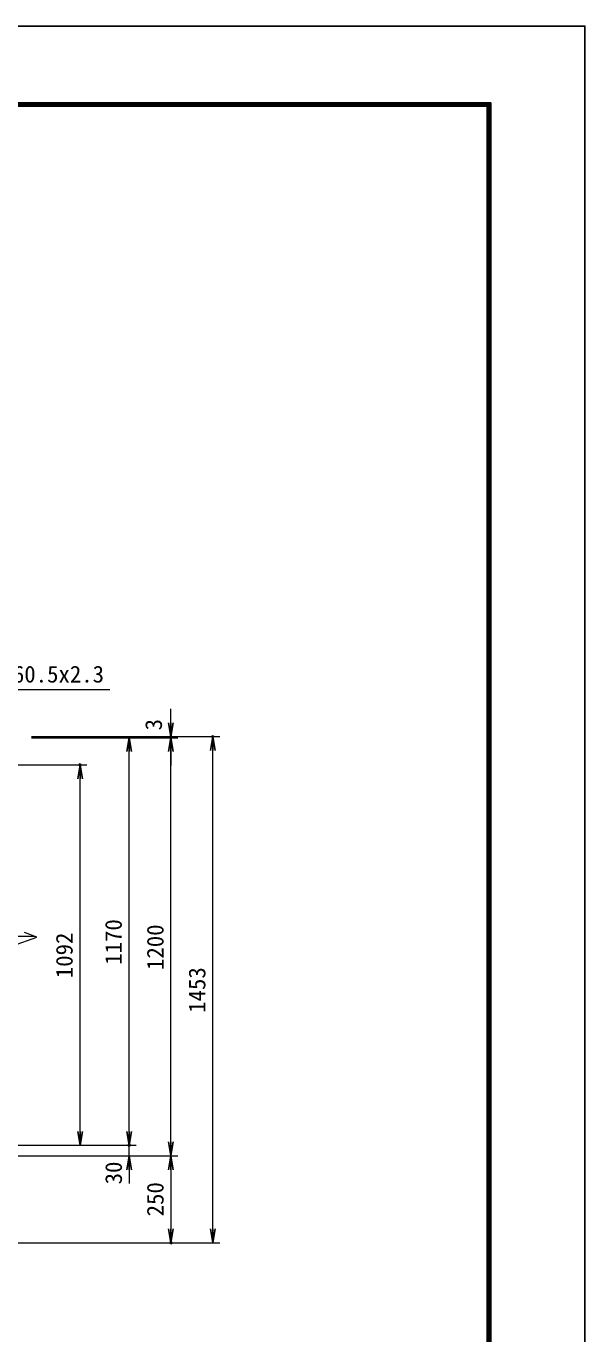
# Model space of a CAD drawing. Units: millimetres, scale not verified. Extents: x -4200 to 4200, y -2970 to 2970.
# Drawn here: x 2596 to 4200, y -784 to 2970 of the extents above; entities that cross this region are included whole.
import ezdxf
from ezdxf.enums import TextEntityAlignment as Align

# ---------------------------------------------------------------- set-up
doc = ezdxf.new("R2010")
doc.units = ezdxf.units.MM
doc.header["$LTSCALE"] = 10
doc.header["$PDMODE"] = 32
doc.header["$PDSIZE"] = 5
for name, color, linetype, lineweight in [('0-5_D-STR-DIM', 7, 'Continuous', 13), ('0-8_D-STR2', 7, 'Continuous', 13), ('0-A_D-STR-TXT', 7, 'Continuous', 13), ('0-C_D-TTL', 7, 'Continuous', 25)]:
    doc.layers.add(name, color=color, linetype=linetype, lineweight=lineweight)
doc.layers.add('0-6_0', color=7, linetype='Continuous')
doc.layers.add('0-7_Defpoints', color=6, linetype='Continuous')
doc.styles.add('ＭＳ ゴシック', font='')
doc.styles.get('ＭＳ ゴシック').set_extended_font_data('MS Gothic')

# ---------------------------------------------------------------- blocks, each defined once
blk = doc.blocks.new('_Open')
at = {"layer": '0-6_0'}
blk.add_line((-10, 1.667), (0, 0), dxfattribs=at)
blk.add_lwpolyline([(-10, -1.667), (0, 0), (-10, 0)], dxfattribs=at)

msp = doc.modelspace()

# ---------------------------------------------------------------- linework, layer by layer
at = {"layer": '0-5_D-STR-DIM'}
for p, q in [((3011.99, 970.68), (3011.99, 1010.68)), ((2611.99, 930.68), (3151.99, 930.68)), ((2611.99, 930.68), (3031.99, 930.68)), ((2611.99, 927.68), (2911.99, 927.68)), ((2611.99, 927.68), (3031.99, 927.68)), ((2611.99, 927.68), (3031.99, 927.68)), ((3011.99, 927.68), (3011.99, 930.68)), ((2891.99, -202.32), (2891.99, 887.68)), ((3011.99, -232.32), (3011.99, 887.68)), ((3011.99, 887.68), (3011.99, 847.68)), ((3131.99, -482.32), (3131.99, 890.68)), ((2189.66, 849.68), (2770.95, 849.68)), ((2750.95, -202.32), (2750.95, 809.68)), ((2891.99, -202.32), (2891.99, -162.32)), ((2195.99, -242.32), (2770.95, -242.32)), ((2611.99, -242.32), (2911.99, -242.32)), ((2611.99, -242.32), (2911.99, -242.32)), ((2891.99, -272.32), (2891.99, -242.32)), ((2411.99, -272.32), (2911.99, -272.32)), ((2411.99, -272.32), (3031.99, -272.32)), ((2411.99, -272.32), (3031.99, -272.32)), ((2891.99, -312.32), (2891.99, -352.32)), ((3011.99, -312.32), (3011.99, -482.32)), ((2292.24, -522.32), (3151.99, -522.32)), ((2292.24, -522.32), (3031.99, -522.32))]:
    msp.add_line(p, q, dxfattribs=at)
at = {"layer": '0-7_Defpoints'}
for p in [(2891.99, 927.68), (3011.99, 930.68), (3011.99, 927.68), (3131.99, 930.68), (2750.95, 849.68), (2891.99, -242.32), (3011.99, -522.32)]:
    msp.add_point(p, dxfattribs=at)
at = {"layer": '0-8_D-STR2'}
for p, q in [((2286.99, 357.68), (2621.26, 357.68)), ((2556.75, 329.86), (2627.23, 355.51)), ((2627.23, 355.51), (2591.99, 368.34))]:
    msp.add_line(p, q, dxfattribs=at)
at = {"layer": '0-A_D-STR-TXT'}
msp.add_lwpolyline([(2836.52, 1064.78), (2343.95, 1064.78), (2272.8, 819.07)], dxfattribs=at)
at = {"layer": '0-C_D-TTL', "color": 2}
msp.add_lwpolyline([(-4200, 2970), (4200, 2970), (4200, -2970), (-4200, -2970)], close=True, dxfattribs=at)
at = {"layer": '0-C_D-TTL'}
for points in [[(-3930, 2750), (3930, 2750), (3930, -2750), (-3930, -2750)], [(-3927.5, 2747.5), (3927.5, 2747.5), (3927.5, -2747.5), (-3927.5, -2747.5)], [(-3925, 2745), (3925, 2745), (3925, -2745), (-3925, -2745)], [(-3922.5, 2742.5), (3922.5, 2742.5), (3922.5, -2742.5), (-3922.5, -2742.5)], [(-3920, 2740), (3920, 2740), (3920, -2740), (-3920, -2740)]]:
    msp.add_lwpolyline(points, close=True, dxfattribs=at)

# ---------------------------------------------------------------- block references
at = {"layer": '0-5_D-STR-DIM', "xscale": 4, "yscale": 4}
for p, rotation in [((3011.99, 930.68), 270), ((2891.99, 927.68), 90), ((3011.99, 927.68), 90), ((3011.99, 927.68), 90), ((3131.99, 930.68), 90), ((2750.95, 849.68), 90), ((2750.95, -242.32), 270), ((2891.99, -242.32), 270), ((2891.99, -242.32), 270), ((3011.99, -272.32), 270), ((2891.99, -272.32), 90), ((3011.99, -272.32), 90), ((3011.99, -522.32), 270), ((3131.99, -522.32), 270)]:
    msp.add_blockref('_Open', p, dxfattribs=dict(at, rotation=rotation))

# ---------------------------------------------------------------- texts
at = {"layer": '0-5_D-STR-DIM', "style": 'ＭＳ ゴシック'}
for s, p in [('3', (3000.58, 948.57)), ('1170', (2885.24, 275.78)), ('1200', (3005.24, 260.78)), ('1092', (2744.21, 237.31)), ('1453', (3125.24, 137.93)), ('30', (2885.69, -354.51)), ('250', (3005.24, -446.32))]:
    msp.add_text(s, height=48.09, rotation=90, dxfattribs=at).set_placement(p, align=Align.BOTTOM_LEFT)
at = {"layer": '0-A_D-STR-TXT', "style": 'ＭＳ ゴシック'}
msp.add_text('門柱 φ60.5x2.3', height=48.09, dxfattribs=at).set_placement((2344.63, 1071.52), align=Align.BOTTOM_LEFT)

doc.saveas('drawing.dxf')
